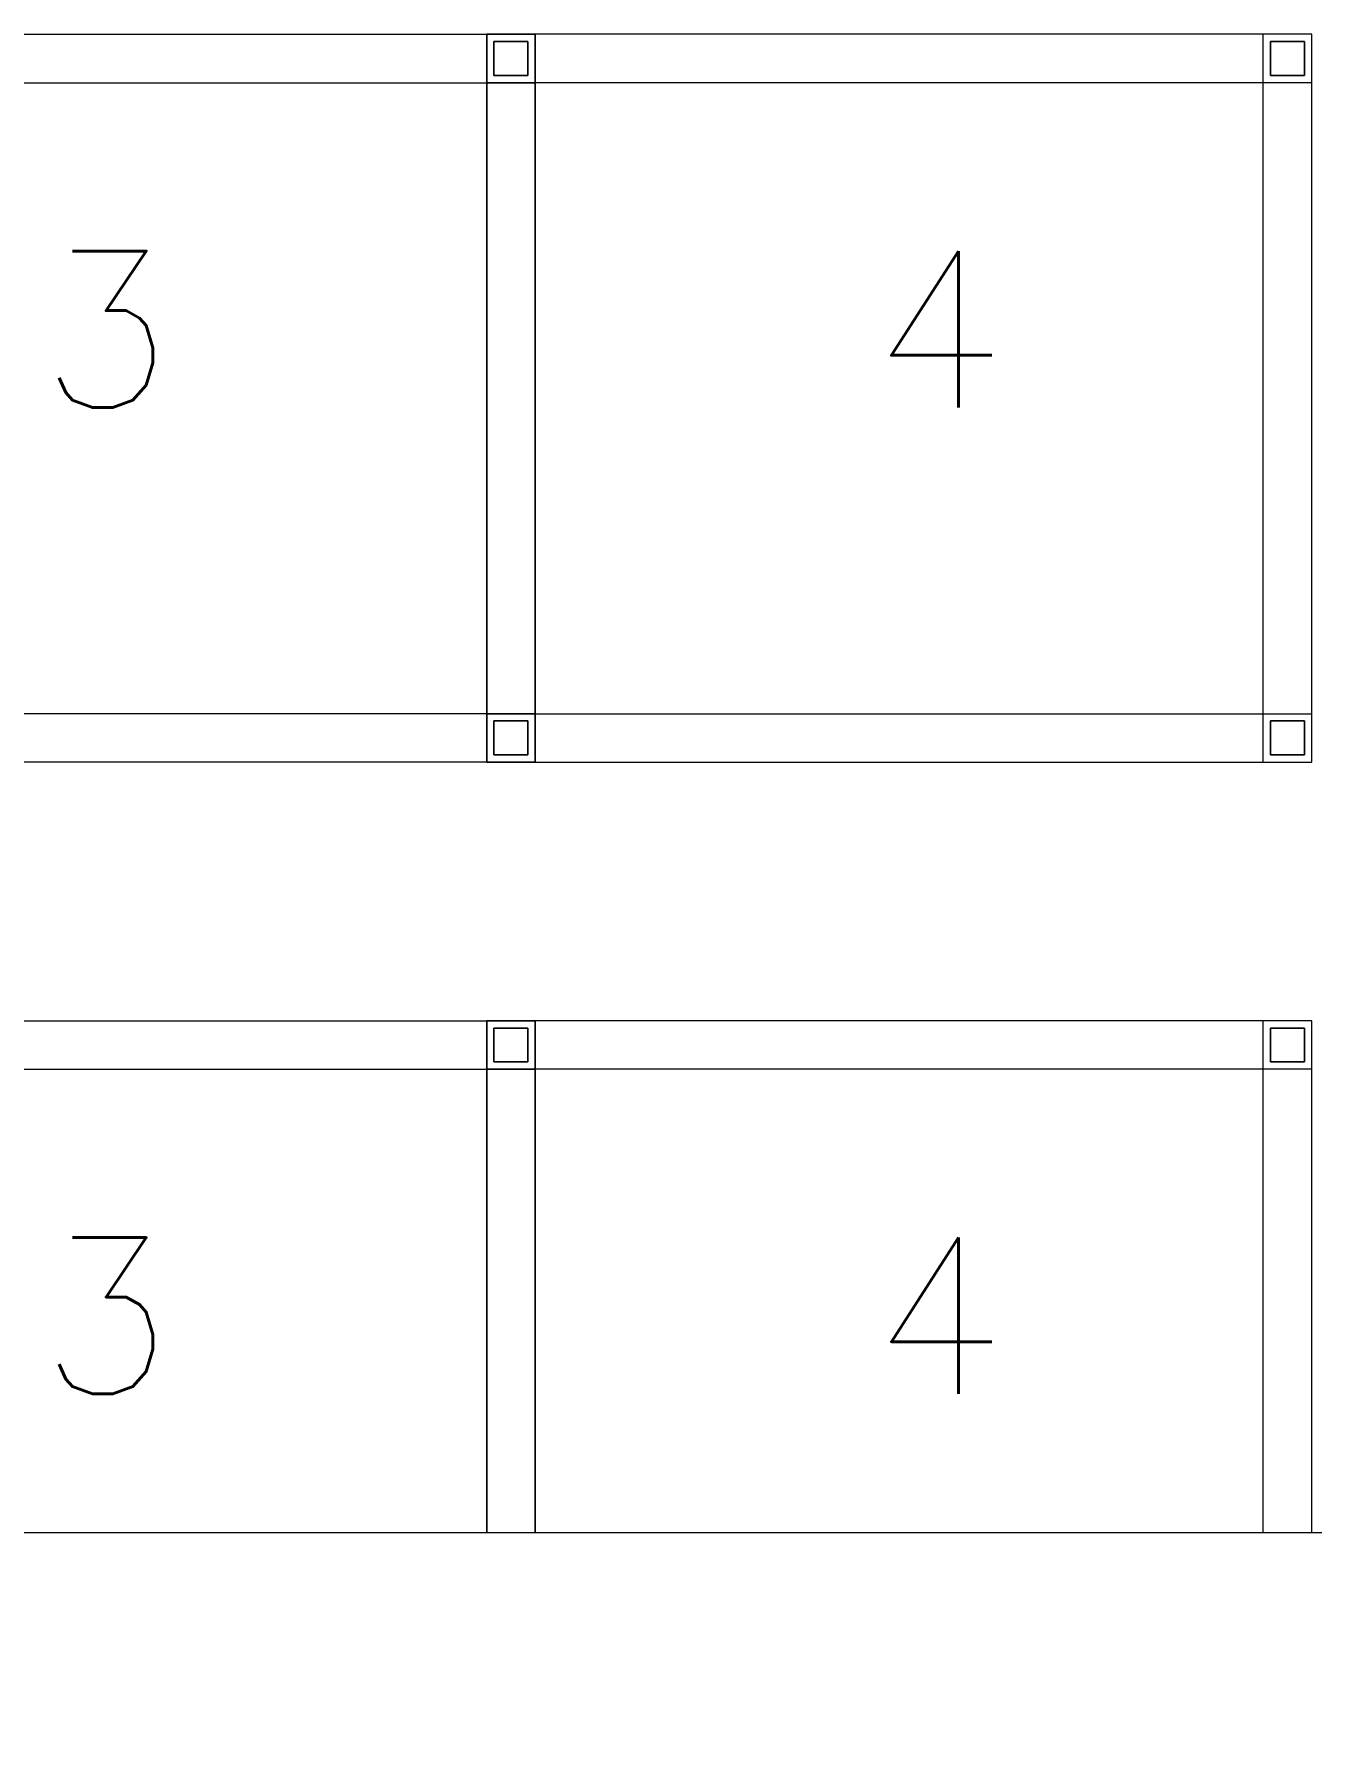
# Model space of a CAD drawing. Header units: millimetres. Extents: x -131970 to 468030, y -148196 to 152489.
# Drawn here: x 93927 to 96559, y 117894 to 121426 of the extents above; entities that cross this region are included whole.
import ezdxf
from ezdxf.xclip import XClip

# ---------------------------------------------------------------- set-up
doc = ezdxf.new("R2010")
doc.units = ezdxf.units.MM
doc.header["$LTSCALE"] = 500
doc.header["$XCLIPFRAME"] = 2
doc.layers.get('0').update_dxf_attribs({"linetype": 'CONTINUOUS'})
doc.layers.add('0 DIMENSION', color=1, linetype='CONTINUOUS', lineweight=13)
doc.styles.add('BUILDING PLAN$0$S1', font='romans1.shx')

# ---------------------------------------------------------------- blocks, each defined once
blk = doc.blocks.new('BUILDING PLAN$0$dfn')
at = {"color": 251}
for p, q in [((5749044.2, 385034.7), (5747544.2, 385034.7)), ((5747544.2, 385034.7), (5747544.2, 383334.7)), ((5749044.2, 385034.7), (5747544.2, 385034.7)), ((5749044.2, 385034.7), (5747544.2, 385034.7)), ((5749044.2, 385034.7), (5747544.2, 385034.7)), ((5749044.2, 385034.7), (5747544.2, 385034.7)), ((5749044.2, 385034.7), (5747544.2, 385034.7)), ((5749044.2, 385034.7), (5747544.2, 385034.7)), ((5749044.2, 385034.7), (5747544.2, 385034.7)), ((5749044.2, 385034.7), (5747544.2, 385034.7)), ((5749044.2, 385034.7), (5747544.2, 385034.7)), ((5749044.2, 385034.7), (5747544.2, 385034.7)), ((5747559, 385019.7), (5747559, 384949.7)), ((5747629, 385019.7), (5747559, 385019.7)), ((5747559, 384949.7), (5747559, 385019.7)), ((5747559, 385019.7), (5747629, 385019.7)), ((5747559, 385019.7), (5747559, 384949.7)), ((5747629, 385019.7), (5747559, 385019.7)), ((5747559, 384949.7), (5747559, 385019.7)), ((5747559, 385019.7), (5747629, 385019.7)), ((5747559, 385019.7), (5747559, 384949.7)), ((5747629, 385019.7), (5747559, 385019.7)), ((5747559, 385019.7), (5747559, 384949.7)), ((5747629, 385019.7), (5747559, 385019.7)), ((5747559, 384949.7), (5747559, 385019.7)), ((5747559, 385019.7), (5747629, 385019.7)), ((5747559, 385019.7), (5747559, 384949.7)), ((5747629, 385019.7), (5747559, 385019.7)), ((5747559, 384949.7), (5747559, 385019.7)), ((5747559, 385019.7), (5747629, 385019.7)), ((5747559, 385019.7), (5747559, 384949.7)), ((5747629, 385019.7), (5747559, 385019.7)), ((5747559, 385019.7), (5747559, 384949.7)), ((5747629, 385019.7), (5747559, 385019.7)), ((5747559, 384949.7), (5747559, 385019.7)), ((5747559, 385019.7), (5747629, 385019.7)), ((5747559, 384949.7), (5747559, 385019.7)), ((5747559, 385019.7), (5747629, 385019.7)), ((5747559, 384949.7), (5747559, 385019.7)), ((5747559, 385019.7), (5747629, 385019.7)), ((5747559, 385019.7), (5747559, 384949.7)), ((5747629, 385019.7), (5747559, 385019.7)), ((5747559, 385019.7), (5747559, 384949.7)), ((5747629, 385019.7), (5747559, 385019.7)), ((5747559, 384949.7), (5747559, 385019.7)), ((5747559, 385019.7), (5747629, 385019.7)), ((5747559, 384949.7), (5747559, 385019.7)), ((5747559, 385019.7), (5747629, 385019.7)), ((5747559, 384949.7), (5747559, 385019.7)), ((5747559, 385019.7), (5747629, 385019.7)), ((5747559, 385019.7), (5747559, 384949.7)), ((5747629, 385019.7), (5747559, 385019.7)), ((5747629, 384949.7), (5747629, 385019.7)), ((5747629, 385019.7), (5747629, 384949.7)), ((5747629, 384949.7), (5747629, 385019.7)), ((5747629, 385019.7), (5747629, 384949.7)), ((5747629, 384949.7), (5747629, 385019.7)), ((5747629, 384949.7), (5747629, 385019.7)), ((5747629, 385019.7), (5747629, 384949.7)), ((5747629, 384949.7), (5747629, 385019.7)), ((5747629, 385019.7), (5747629, 384949.7)), ((5747629, 384949.7), (5747629, 385019.7)), ((5747629, 384949.7), (5747629, 385019.7)), ((5747629, 385019.7), (5747629, 384949.7)), ((5747629, 385019.7), (5747629, 384949.7)), ((5747629, 385019.7), (5747629, 384949.7)), ((5747629, 384949.7), (5747629, 385019.7)), ((5747629, 384949.7), (5747629, 385019.7)), ((5747629, 385019.7), (5747629, 384949.7)), ((5747629, 385019.7), (5747629, 384949.7)), ((5747629, 385019.7), (5747629, 384949.7)), ((5747629, 384949.7), (5747629, 385019.7)), ((5747644, 385034.7), (5747644, 383334.7)), ((5748944.2, 383334.7), (5748944.2, 385034.7)), ((5748959.2, 384949.7), (5748959.2, 385019.7)), ((5748959.2, 385019.7), (5749029.2, 385019.7)), ((5749029.2, 385019.7), (5748959.2, 385019.7)), ((5748959.2, 385019.7), (5748959.2, 384949.7)), ((5748959.2, 384949.7), (5748959.2, 385019.7)), ((5748959.2, 385019.7), (5749029.2, 385019.7)), ((5748959.2, 384949.7), (5748959.2, 385019.7)), ((5748959.2, 385019.7), (5749029.2, 385019.7)), ((5749029.2, 385019.7), (5748959.2, 385019.7)), ((5748959.2, 385019.7), (5748959.2, 384949.7)), ((5749029.2, 385019.7), (5748959.2, 385019.7)), ((5748959.2, 385019.7), (5748959.2, 384949.7)), ((5748959.2, 384949.7), (5748959.2, 385019.7)), ((5748959.2, 385019.7), (5749029.2, 385019.7)), ((5748959.2, 384949.7), (5748959.2, 385019.7)), ((5748959.2, 385019.7), (5749029.2, 385019.7)), ((5749029.2, 385019.7), (5748959.2, 385019.7)), ((5748959.2, 385019.7), (5748959.2, 384949.7)), ((5749029.2, 385019.7), (5748959.2, 385019.7)), ((5748959.2, 385019.7), (5748959.2, 384949.7)), ((5749029.2, 385019.7), (5748959.2, 385019.7)), ((5748959.2, 385019.7), (5748959.2, 384949.7)), ((5748959.2, 384949.7), (5748959.2, 385019.7)), ((5748959.2, 385019.7), (5749029.2, 385019.7)), ((5748959.2, 384949.7), (5748959.2, 385019.7)), ((5748959.2, 385019.7), (5749029.2, 385019.7)), ((5749029.2, 385019.7), (5748959.2, 385019.7)), ((5748959.2, 385019.7), (5748959.2, 384949.7)), ((5749029.2, 385019.7), (5748959.2, 385019.7)), ((5748959.2, 385019.7), (5748959.2, 384949.7)), ((5748959.2, 384949.7), (5748959.2, 385019.7)), ((5748959.2, 385019.7), (5749029.2, 385019.7)), ((5749029.2, 385019.7), (5748959.2, 385019.7)), ((5748959.2, 385019.7), (5748959.2, 384949.7)), ((5748959.2, 384949.7), (5748959.2, 385019.7)), ((5748959.2, 385019.7), (5749029.2, 385019.7)), ((5748959.2, 384949.7), (5748959.2, 385019.7)), ((5748959.2, 385019.7), (5749029.2, 385019.7)), ((5749029.2, 385019.7), (5748959.2, 385019.7)), ((5748959.2, 385019.7), (5748959.2, 384949.7)), ((5749029.2, 385019.7), (5749029.2, 384949.7)), ((5749029.2, 384949.7), (5749029.2, 385019.7)), ((5749029.2, 385019.7), (5749029.2, 384949.7)), ((5749029.2, 385019.7), (5749029.2, 384949.7)), ((5749029.2, 384949.7), (5749029.2, 385019.7)), ((5749029.2, 384949.7), (5749029.2, 385019.7)), ((5749029.2, 385019.7), (5749029.2, 384949.7)), ((5749029.2, 385019.7), (5749029.2, 384949.7)), ((5749029.2, 384949.7), (5749029.2, 385019.7)), ((5749029.2, 384949.7), (5749029.2, 385019.7)), ((5749029.2, 384949.7), (5749029.2, 385019.7)), ((5749029.2, 385019.7), (5749029.2, 384949.7)), ((5749029.2, 385019.7), (5749029.2, 384949.7)), ((5749029.2, 384949.7), (5749029.2, 385019.7)), ((5749029.2, 384949.7), (5749029.2, 385019.7)), ((5749029.2, 385019.7), (5749029.2, 384949.7)), ((5749029.2, 384949.7), (5749029.2, 385019.7)), ((5749029.2, 385019.7), (5749029.2, 384949.7)), ((5749029.2, 385019.7), (5749029.2, 384949.7)), ((5749029.2, 384949.7), (5749029.2, 385019.7)), ((5749044.2, 383334.7), (5749044.2, 385034.7)), ((5751076.9, 385034.7), (5749576.9, 385034.7)), ((5749576.9, 385034.7), (5749576.9, 383334.7)), ((5751076.9, 385034.7), (5749576.9, 385034.7)), ((5751076.9, 385034.7), (5749576.9, 385034.7)), ((5751076.9, 385034.7), (5749576.9, 385034.7)), ((5751076.9, 385034.7), (5749576.9, 385034.7)), ((5751076.9, 385034.7), (5749576.9, 385034.7)), ((5751076.9, 385034.7), (5749576.9, 385034.7)), ((5751076.9, 385034.7), (5749576.9, 385034.7)), ((5751076.9, 385034.7), (5749576.9, 385034.7)), ((5751076.9, 385034.7), (5749576.9, 385034.7)), ((5751076.9, 385034.7), (5749576.9, 385034.7)), ((5749591.9, 385019.7), (5749591.9, 384949.7)), ((5749661.9, 385019.7), (5749591.9, 385019.7)), ((5749591.9, 384949.7), (5749591.9, 385019.7)), ((5749591.9, 385019.7), (5749661.9, 385019.7)), ((5749591.9, 385019.7), (5749591.9, 384949.7)), ((5749661.9, 385019.7), (5749591.9, 385019.7)), ((5749591.9, 384949.7), (5749591.9, 385019.7)), ((5749591.9, 385019.7), (5749661.9, 385019.7)), ((5749591.9, 385019.7), (5749591.9, 384949.7)), ((5749661.9, 385019.7), (5749591.9, 385019.7)), ((5749591.9, 385019.7), (5749591.9, 384949.7)), ((5749661.9, 385019.7), (5749591.9, 385019.7)), ((5749591.9, 384949.7), (5749591.9, 385019.7)), ((5749591.9, 385019.7), (5749661.9, 385019.7)), ((5749591.9, 385019.7), (5749591.9, 384949.7)), ((5749661.9, 385019.7), (5749591.9, 385019.7)), ((5749591.9, 384949.7), (5749591.9, 385019.7)), ((5749591.9, 385019.7), (5749661.9, 385019.7)), ((5749591.9, 385019.7), (5749591.9, 384949.7)), ((5749661.9, 385019.7), (5749591.9, 385019.7)), ((5749591.9, 385019.7), (5749591.9, 384949.7)), ((5749661.9, 385019.7), (5749591.9, 385019.7)), ((5749591.9, 384949.7), (5749591.9, 385019.7)), ((5749591.9, 385019.7), (5749661.9, 385019.7)), ((5749591.9, 384949.7), (5749591.9, 385019.7)), ((5749591.9, 385019.7), (5749661.9, 385019.7)), ((5749591.9, 384949.7), (5749591.9, 385019.7)), ((5749591.9, 385019.7), (5749661.9, 385019.7)), ((5749591.9, 385019.7), (5749591.9, 384949.7)), ((5749661.9, 385019.7), (5749591.9, 385019.7)), ((5749591.9, 385019.7), (5749591.9, 384949.7)), ((5749661.9, 385019.7), (5749591.9, 385019.7)), ((5749591.9, 384949.7), (5749591.9, 385019.7)), ((5749591.9, 385019.7), (5749661.9, 385019.7)), ((5749591.9, 384949.7), (5749591.9, 385019.7)), ((5749591.9, 385019.7), (5749661.9, 385019.7)), ((5749591.9, 384949.7), (5749591.9, 385019.7)), ((5749591.9, 385019.7), (5749661.9, 385019.7)), ((5749591.9, 385019.7), (5749591.9, 384949.7)), ((5749661.9, 385019.7), (5749591.9, 385019.7)), ((5749661.9, 384949.7), (5749661.9, 385019.7)), ((5749661.9, 385019.7), (5749661.9, 384949.7)), ((5749661.9, 384949.7), (5749661.9, 385019.7)), ((5749661.9, 385019.7), (5749661.9, 384949.7)), ((5749661.9, 384949.7), (5749661.9, 385019.7)), ((5749661.9, 384949.7), (5749661.9, 385019.7)), ((5749661.9, 385019.7), (5749661.9, 384949.7)), ((5749661.9, 384949.7), (5749661.9, 385019.7)), ((5749661.9, 385019.7), (5749661.9, 384949.7)), ((5749661.9, 384949.7), (5749661.9, 385019.7)), ((5749661.9, 384949.7), (5749661.9, 385019.7)), ((5749661.9, 385019.7), (5749661.9, 384949.7)), ((5749661.9, 385019.7), (5749661.9, 384949.7)), ((5749661.9, 385019.7), (5749661.9, 384949.7)), ((5749661.9, 384949.7), (5749661.9, 385019.7)), ((5749661.9, 384949.7), (5749661.9, 385019.7)), ((5749661.9, 385019.7), (5749661.9, 384949.7)), ((5749661.9, 385019.7), (5749661.9, 384949.7)), ((5749661.9, 385019.7), (5749661.9, 384949.7)), ((5749661.9, 384949.7), (5749661.9, 385019.7)), ((5749676.9, 385034.7), (5749676.9, 383334.7)), ((5749044.2, 384934.7), (5747544.2, 384934.7)), ((5749044.2, 384934.7), (5747544.2, 384934.7)), ((5749044.2, 384934.7), (5747544.2, 384934.7)), ((5749044.2, 384934.7), (5747544.2, 384934.7)), ((5749044.2, 384934.7), (5747544.2, 384934.7)), ((5749044.2, 384934.7), (5747544.2, 384934.7)), ((5749044.2, 384934.7), (5747544.2, 384934.7)), ((5749044.2, 384934.7), (5747544.2, 384934.7)), ((5749044.2, 384934.7), (5747544.2, 384934.7)), ((5749044.2, 384934.7), (5747544.2, 384934.7)), ((5747559, 384949.7), (5747629, 384949.7)), ((5747629, 384949.7), (5747559, 384949.7)), ((5747559, 384949.7), (5747629, 384949.7)), ((5747629, 384949.7), (5747559, 384949.7)), ((5747559, 384949.7), (5747629, 384949.7)), ((5747559, 384949.7), (5747629, 384949.7)), ((5747629, 384949.7), (5747559, 384949.7)), ((5747559, 384949.7), (5747629, 384949.7)), ((5747629, 384949.7), (5747559, 384949.7)), ((5747559, 384949.7), (5747629, 384949.7)), ((5747559, 384949.7), (5747629, 384949.7)), ((5747629, 384949.7), (5747559, 384949.7)), ((5747629, 384949.7), (5747559, 384949.7)), ((5747629, 384949.7), (5747559, 384949.7)), ((5747559, 384949.7), (5747629, 384949.7)), ((5747559, 384949.7), (5747629, 384949.7)), ((5747629, 384949.7), (5747559, 384949.7)), ((5747629, 384949.7), (5747559, 384949.7)), ((5747629, 384949.7), (5747559, 384949.7)), ((5747559, 384949.7), (5747629, 384949.7)), ((5749029.2, 384949.7), (5748959.2, 384949.7)), ((5748959.2, 384949.7), (5749029.2, 384949.7)), ((5749029.2, 384949.7), (5748959.2, 384949.7)), ((5749029.2, 384949.7), (5748959.2, 384949.7)), ((5748959.2, 384949.7), (5749029.2, 384949.7)), ((5748959.2, 384949.7), (5749029.2, 384949.7)), ((5749029.2, 384949.7), (5748959.2, 384949.7)), ((5749029.2, 384949.7), (5748959.2, 384949.7)), ((5748959.2, 384949.7), (5749029.2, 384949.7)), ((5748959.2, 384949.7), (5749029.2, 384949.7)), ((5748959.2, 384949.7), (5749029.2, 384949.7)), ((5749029.2, 384949.7), (5748959.2, 384949.7)), ((5749029.2, 384949.7), (5748959.2, 384949.7)), ((5748959.2, 384949.7), (5749029.2, 384949.7)), ((5748959.2, 384949.7), (5749029.2, 384949.7)), ((5749029.2, 384949.7), (5748959.2, 384949.7)), ((5748959.2, 384949.7), (5749029.2, 384949.7)), ((5749029.2, 384949.7), (5748959.2, 384949.7)), ((5749029.2, 384949.7), (5748959.2, 384949.7)), ((5748959.2, 384949.7), (5749029.2, 384949.7)), ((5751076.9, 384934.7), (5749576.9, 384934.7)), ((5751076.9, 384934.7), (5749576.9, 384934.7)), ((5751076.9, 384934.7), (5749576.9, 384934.7)), ((5751076.9, 384934.7), (5749576.9, 384934.7)), ((5751076.9, 384934.7), (5749576.9, 384934.7)), ((5751076.9, 384934.7), (5749576.9, 384934.7)), ((5751076.9, 384934.7), (5749576.9, 384934.7)), ((5751076.9, 384934.7), (5749576.9, 384934.7)), ((5751076.9, 384934.7), (5749576.9, 384934.7)), ((5751076.9, 384934.7), (5749576.9, 384934.7)), ((5749591.9, 384949.7), (5749661.9, 384949.7)), ((5749661.9, 384949.7), (5749591.9, 384949.7)), ((5749591.9, 384949.7), (5749661.9, 384949.7)), ((5749661.9, 384949.7), (5749591.9, 384949.7)), ((5749591.9, 384949.7), (5749661.9, 384949.7)), ((5749591.9, 384949.7), (5749661.9, 384949.7)), ((5749661.9, 384949.7), (5749591.9, 384949.7)), ((5749591.9, 384949.7), (5749661.9, 384949.7)), ((5749661.9, 384949.7), (5749591.9, 384949.7)), ((5749591.9, 384949.7), (5749661.9, 384949.7)), ((5749591.9, 384949.7), (5749661.9, 384949.7)), ((5749661.9, 384949.7), (5749591.9, 384949.7)), ((5749661.9, 384949.7), (5749591.9, 384949.7)), ((5749661.9, 384949.7), (5749591.9, 384949.7)), ((5749591.9, 384949.7), (5749661.9, 384949.7)), ((5749591.9, 384949.7), (5749661.9, 384949.7)), ((5749661.9, 384949.7), (5749591.9, 384949.7)), ((5749661.9, 384949.7), (5749591.9, 384949.7)), ((5749661.9, 384949.7), (5749591.9, 384949.7)), ((5749591.9, 384949.7), (5749661.9, 384949.7)), ((5747544.2, 381734.7), (5747544.2, 383434.7)), ((5747544.2, 383434.7), (5749044.2, 383434.7)), ((5749044.2, 383434.7), (5747544.2, 383434.7)), ((5749044.2, 383434.7), (5747544.2, 383434.7)), ((5749044.2, 383434.7), (5747544.2, 383434.7)), ((5749044.2, 383434.7), (5747544.2, 383434.7)), ((5749044.2, 383434.7), (5747544.2, 383434.7)), ((5749044.2, 383434.7), (5747544.2, 383434.7)), ((5749044.2, 383434.7), (5747544.2, 383434.7)), ((5749044.2, 383434.7), (5747544.2, 383434.7)), ((5749044.2, 383434.7), (5747544.2, 383434.7)), ((5749044.2, 383434.7), (5747544.2, 383434.7)), ((5747559, 383419.7), (5747559, 383349.7)), ((5747629, 383419.7), (5747559, 383419.7)), ((5747559, 383419.7), (5747559, 383349.7)), ((5747629, 383419.7), (5747559, 383419.7)), ((5747559, 383349.7), (5747559, 383419.7)), ((5747559, 383419.7), (5747629, 383419.7)), ((5747559, 383349.7), (5747559, 383419.7)), ((5747559, 383419.7), (5747629, 383419.7)), ((5747559, 383419.7), (5747559, 383349.7)), ((5747629, 383419.7), (5747559, 383419.7)), ((5747559, 383349.7), (5747559, 383419.7)), ((5747559, 383419.7), (5747629, 383419.7)), ((5747559, 383419.7), (5747559, 383349.7)), ((5747629, 383419.7), (5747559, 383419.7)), ((5747559, 383349.7), (5747559, 383419.7)), ((5747559, 383419.7), (5747629, 383419.7)), ((5747559, 383349.7), (5747559, 383419.7)), ((5747559, 383419.7), (5747629, 383419.7)), ((5747559, 383419.7), (5747559, 383349.7)), ((5747629, 383419.7), (5747559, 383419.7)), ((5747559, 383419.7), (5747559, 383349.7)), ((5747629, 383419.7), (5747559, 383419.7)), ((5747559, 383349.7), (5747559, 383419.7)), ((5747559, 383419.7), (5747629, 383419.7)), ((5747559, 383419.7), (5747559, 383349.7)), ((5747629, 383419.7), (5747559, 383419.7)), ((5747559, 383419.7), (5747559, 383349.7)), ((5747629, 383419.7), (5747559, 383419.7)), ((5747559, 383349.7), (5747559, 383419.7)), ((5747559, 383419.7), (5747629, 383419.7)), ((5747559, 383349.7), (5747559, 383419.7)), ((5747559, 383419.7), (5747629, 383419.7)), ((5747559, 383349.7), (5747559, 383419.7)), ((5747559, 383419.7), (5747629, 383419.7)), ((5747559, 383419.7), (5747559, 383349.7)), ((5747629, 383419.7), (5747559, 383419.7)), ((5747559, 383419.7), (5747559, 383349.7)), ((5747629, 383419.7), (5747559, 383419.7)), ((5747559, 383349.7), (5747559, 383419.7)), ((5747559, 383419.7), (5747629, 383419.7)), ((5747629, 383349.7), (5747629, 383419.7)), ((5747629, 383349.7), (5747629, 383419.7)), ((5747629, 383419.7), (5747629, 383349.7)), ((5747629, 383419.7), (5747629, 383349.7)), ((5747629, 383349.7), (5747629, 383419.7)), ((5747629, 383419.7), (5747629, 383349.7)), ((5747629, 383349.7), (5747629, 383419.7)), ((5747629, 383419.7), (5747629, 383349.7)), ((5747629, 383419.7), (5747629, 383349.7)), ((5747629, 383349.7), (5747629, 383419.7)), ((5747629, 383349.7), (5747629, 383419.7)), ((5747629, 383419.7), (5747629, 383349.7)), ((5747629, 383349.7), (5747629, 383419.7)), ((5747629, 383349.7), (5747629, 383419.7)), ((5747629, 383419.7), (5747629, 383349.7)), ((5747629, 383419.7), (5747629, 383349.7)), ((5747629, 383419.7), (5747629, 383349.7)), ((5747629, 383349.7), (5747629, 383419.7)), ((5747629, 383349.7), (5747629, 383419.7)), ((5747629, 383419.7), (5747629, 383349.7)), ((5747644, 381734.7), (5747644, 383434.7)), ((5748944.2, 383434.7), (5748944.2, 381734.7)), ((5749029.2, 383419.7), (5748959.2, 383419.7)), ((5748959.2, 383419.7), (5748959.2, 383349.7)), ((5748959.2, 383349.7), (5748959.2, 383419.7)), ((5748959.2, 383419.7), (5749029.2, 383419.7)), ((5748959.2, 383349.7), (5748959.2, 383419.7)), ((5748959.2, 383419.7), (5749029.2, 383419.7)), ((5749029.2, 383419.7), (5748959.2, 383419.7)), ((5748959.2, 383419.7), (5748959.2, 383349.7)), ((5749029.2, 383419.7), (5748959.2, 383419.7)), ((5748959.2, 383419.7), (5748959.2, 383349.7)), ((5748959.2, 383349.7), (5748959.2, 383419.7)), ((5748959.2, 383419.7), (5749029.2, 383419.7)), ((5749029.2, 383419.7), (5748959.2, 383419.7)), ((5748959.2, 383419.7), (5748959.2, 383349.7)), ((5748959.2, 383349.7), (5748959.2, 383419.7)), ((5748959.2, 383419.7), (5749029.2, 383419.7)), ((5748959.2, 383349.7), (5748959.2, 383419.7)), ((5748959.2, 383419.7), (5749029.2, 383419.7)), ((5749029.2, 383419.7), (5748959.2, 383419.7)), ((5748959.2, 383419.7), (5748959.2, 383349.7)), ((5748959.2, 383349.7), (5748959.2, 383419.7)), ((5748959.2, 383419.7), (5749029.2, 383419.7)), ((5749029.2, 383419.7), (5748959.2, 383419.7)), ((5748959.2, 383419.7), (5748959.2, 383349.7)), ((5749029.2, 383419.7), (5748959.2, 383419.7)), ((5748959.2, 383419.7), (5748959.2, 383349.7)), ((5748959.2, 383349.7), (5748959.2, 383419.7)), ((5748959.2, 383419.7), (5749029.2, 383419.7)), ((5748959.2, 383349.7), (5748959.2, 383419.7)), ((5748959.2, 383419.7), (5749029.2, 383419.7)), ((5749029.2, 383419.7), (5748959.2, 383419.7)), ((5748959.2, 383419.7), (5748959.2, 383349.7)), ((5748959.2, 383349.7), (5748959.2, 383419.7)), ((5748959.2, 383419.7), (5749029.2, 383419.7)), ((5749029.2, 383419.7), (5748959.2, 383419.7)), ((5748959.2, 383419.7), (5748959.2, 383349.7)), ((5749029.2, 383419.7), (5748959.2, 383419.7)), ((5748959.2, 383419.7), (5748959.2, 383349.7)), ((5748959.2, 383349.7), (5748959.2, 383419.7)), ((5748959.2, 383419.7), (5749029.2, 383419.7)), ((5749029.2, 383349.7), (5749029.2, 383419.7)), ((5749029.2, 383419.7), (5749029.2, 383349.7)), ((5749029.2, 383419.7), (5749029.2, 383349.7)), ((5749029.2, 383349.7), (5749029.2, 383419.7)), ((5749029.2, 383349.7), (5749029.2, 383419.7)), ((5749029.2, 383419.7), (5749029.2, 383349.7)), ((5749029.2, 383349.7), (5749029.2, 383419.7)), ((5749029.2, 383419.7), (5749029.2, 383349.7)), ((5749029.2, 383419.7), (5749029.2, 383349.7)), ((5749029.2, 383349.7), (5749029.2, 383419.7)), ((5749029.2, 383419.7), (5749029.2, 383349.7)), ((5749029.2, 383349.7), (5749029.2, 383419.7)), ((5749029.2, 383349.7), (5749029.2, 383419.7)), ((5749029.2, 383419.7), (5749029.2, 383349.7)), ((5749029.2, 383419.7), (5749029.2, 383349.7)), ((5749029.2, 383349.7), (5749029.2, 383419.7)), ((5749029.2, 383419.7), (5749029.2, 383349.7)), ((5749029.2, 383349.7), (5749029.2, 383419.7)), ((5749029.2, 383349.7), (5749029.2, 383419.7)), ((5749029.2, 383419.7), (5749029.2, 383349.7)), ((5749044.2, 383434.7), (5749044.2, 381734.7)), ((5749576.9, 381734.7), (5749576.9, 383434.7)), ((5749576.9, 383434.7), (5751076.9, 383434.7)), ((5751076.9, 383434.7), (5749576.9, 383434.7)), ((5751076.9, 383434.7), (5749576.9, 383434.7)), ((5751076.9, 383434.7), (5749576.9, 383434.7)), ((5751076.9, 383434.7), (5749576.9, 383434.7)), ((5751076.9, 383434.7), (5749576.9, 383434.7)), ((5751076.9, 383434.7), (5749576.9, 383434.7)), ((5751076.9, 383434.7), (5749576.9, 383434.7)), ((5751076.9, 383434.7), (5749576.9, 383434.7)), ((5751076.9, 383434.7), (5749576.9, 383434.7)), ((5751076.9, 383434.7), (5749576.9, 383434.7)), ((5749591.9, 383419.7), (5749591.9, 383349.7)), ((5749661.9, 383419.7), (5749591.9, 383419.7)), ((5749591.9, 383419.7), (5749591.9, 383349.7)), ((5749661.9, 383419.7), (5749591.9, 383419.7)), ((5749591.9, 383349.7), (5749591.9, 383419.7)), ((5749591.9, 383419.7), (5749661.9, 383419.7)), ((5749591.9, 383349.7), (5749591.9, 383419.7)), ((5749591.9, 383419.7), (5749661.9, 383419.7)), ((5749591.9, 383419.7), (5749591.9, 383349.7)), ((5749661.9, 383419.7), (5749591.9, 383419.7)), ((5749591.9, 383349.7), (5749591.9, 383419.7)), ((5749591.9, 383419.7), (5749661.9, 383419.7)), ((5749591.9, 383419.7), (5749591.9, 383349.7)), ((5749661.9, 383419.7), (5749591.9, 383419.7)), ((5749591.9, 383349.7), (5749591.9, 383419.7)), ((5749591.9, 383419.7), (5749661.9, 383419.7)), ((5749591.9, 383349.7), (5749591.9, 383419.7)), ((5749591.9, 383419.7), (5749661.9, 383419.7)), ((5749591.9, 383419.7), (5749591.9, 383349.7)), ((5749661.9, 383419.7), (5749591.9, 383419.7)), ((5749591.9, 383419.7), (5749591.9, 383349.7)), ((5749661.9, 383419.7), (5749591.9, 383419.7)), ((5749591.9, 383349.7), (5749591.9, 383419.7)), ((5749591.9, 383419.7), (5749661.9, 383419.7)), ((5749591.9, 383419.7), (5749591.9, 383349.7)), ((5749661.9, 383419.7), (5749591.9, 383419.7)), ((5749591.9, 383419.7), (5749591.9, 383349.7)), ((5749661.9, 383419.7), (5749591.9, 383419.7)), ((5749591.9, 383349.7), (5749591.9, 383419.7)), ((5749591.9, 383419.7), (5749661.9, 383419.7)), ((5749591.9, 383349.7), (5749591.9, 383419.7)), ((5749591.9, 383419.7), (5749661.9, 383419.7)), ((5749591.9, 383349.7), (5749591.9, 383419.7)), ((5749591.9, 383419.7), (5749661.9, 383419.7)), ((5749591.9, 383419.7), (5749591.9, 383349.7)), ((5749661.9, 383419.7), (5749591.9, 383419.7)), ((5749591.9, 383419.7), (5749591.9, 383349.7)), ((5749661.9, 383419.7), (5749591.9, 383419.7)), ((5749591.9, 383349.7), (5749591.9, 383419.7)), ((5749591.9, 383419.7), (5749661.9, 383419.7)), ((5749661.9, 383349.7), (5749661.9, 383419.7)), ((5749661.9, 383349.7), (5749661.9, 383419.7)), ((5749661.9, 383419.7), (5749661.9, 383349.7)), ((5749661.9, 383419.7), (5749661.9, 383349.7)), ((5749661.9, 383349.7), (5749661.9, 383419.7)), ((5749661.9, 383419.7), (5749661.9, 383349.7)), ((5749661.9, 383349.7), (5749661.9, 383419.7)), ((5749661.9, 383419.7), (5749661.9, 383349.7)), ((5749661.9, 383419.7), (5749661.9, 383349.7)), ((5749661.9, 383349.7), (5749661.9, 383419.7)), ((5749661.9, 383349.7), (5749661.9, 383419.7)), ((5749661.9, 383419.7), (5749661.9, 383349.7)), ((5749661.9, 383349.7), (5749661.9, 383419.7)), ((5749661.9, 383349.7), (5749661.9, 383419.7)), ((5749661.9, 383419.7), (5749661.9, 383349.7)), ((5749661.9, 383419.7), (5749661.9, 383349.7)), ((5749661.9, 383419.7), (5749661.9, 383349.7)), ((5749661.9, 383349.7), (5749661.9, 383419.7)), ((5749661.9, 383349.7), (5749661.9, 383419.7)), ((5749661.9, 383419.7), (5749661.9, 383349.7)), ((5749676.9, 381734.7), (5749676.9, 383434.7)), ((5747559, 383349.7), (5747629, 383349.7)), ((5747559, 383349.7), (5747629, 383349.7)), ((5747629, 383349.7), (5747559, 383349.7)), ((5747629, 383349.7), (5747559, 383349.7)), ((5747559, 383349.7), (5747629, 383349.7)), ((5747629, 383349.7), (5747559, 383349.7)), ((5747559, 383349.7), (5747629, 383349.7)), ((5747629, 383349.7), (5747559, 383349.7)), ((5747629, 383349.7), (5747559, 383349.7)), ((5747559, 383349.7), (5747629, 383349.7)), ((5747559, 383349.7), (5747629, 383349.7)), ((5747629, 383349.7), (5747559, 383349.7)), ((5747559, 383349.7), (5747629, 383349.7)), ((5747559, 383349.7), (5747629, 383349.7)), ((5747629, 383349.7), (5747559, 383349.7)), ((5747629, 383349.7), (5747559, 383349.7)), ((5747629, 383349.7), (5747559, 383349.7)), ((5747559, 383349.7), (5747629, 383349.7)), ((5747559, 383349.7), (5747629, 383349.7)), ((5747629, 383349.7), (5747559, 383349.7)), ((5748959.2, 383349.7), (5749029.2, 383349.7)), ((5749029.2, 383349.7), (5748959.2, 383349.7)), ((5749029.2, 383349.7), (5748959.2, 383349.7)), ((5748959.2, 383349.7), (5749029.2, 383349.7)), ((5748959.2, 383349.7), (5749029.2, 383349.7)), ((5749029.2, 383349.7), (5748959.2, 383349.7)), ((5748959.2, 383349.7), (5749029.2, 383349.7)), ((5749029.2, 383349.7), (5748959.2, 383349.7)), ((5749029.2, 383349.7), (5748959.2, 383349.7)), ((5748959.2, 383349.7), (5749029.2, 383349.7)), ((5749029.2, 383349.7), (5748959.2, 383349.7)), ((5748959.2, 383349.7), (5749029.2, 383349.7)), ((5748959.2, 383349.7), (5749029.2, 383349.7)), ((5749029.2, 383349.7), (5748959.2, 383349.7)), ((5749029.2, 383349.7), (5748959.2, 383349.7)), ((5748959.2, 383349.7), (5749029.2, 383349.7)), ((5749029.2, 383349.7), (5748959.2, 383349.7)), ((5748959.2, 383349.7), (5749029.2, 383349.7)), ((5748959.2, 383349.7), (5749029.2, 383349.7)), ((5749029.2, 383349.7), (5748959.2, 383349.7)), ((5749591.9, 383349.7), (5749661.9, 383349.7)), ((5749591.9, 383349.7), (5749661.9, 383349.7)), ((5749661.9, 383349.7), (5749591.9, 383349.7)), ((5749661.9, 383349.7), (5749591.9, 383349.7)), ((5749591.9, 383349.7), (5749661.9, 383349.7)), ((5749661.9, 383349.7), (5749591.9, 383349.7)), ((5749591.9, 383349.7), (5749661.9, 383349.7)), ((5749661.9, 383349.7), (5749591.9, 383349.7)), ((5749661.9, 383349.7), (5749591.9, 383349.7)), ((5749591.9, 383349.7), (5749661.9, 383349.7)), ((5749591.9, 383349.7), (5749661.9, 383349.7)), ((5749661.9, 383349.7), (5749591.9, 383349.7)), ((5749591.9, 383349.7), (5749661.9, 383349.7)), ((5749591.9, 383349.7), (5749661.9, 383349.7)), ((5749661.9, 383349.7), (5749591.9, 383349.7)), ((5749661.9, 383349.7), (5749591.9, 383349.7)), ((5749661.9, 383349.7), (5749591.9, 383349.7)), ((5749591.9, 383349.7), (5749661.9, 383349.7)), ((5749591.9, 383349.7), (5749661.9, 383349.7)), ((5749661.9, 383349.7), (5749591.9, 383349.7)), ((5749044.2, 383334.7), (5747544.2, 383334.7)), ((5747544.2, 383334.7), (5749044.2, 383334.7)), ((5749044.2, 383334.7), (5747544.2, 383334.7)), ((5749044.2, 383334.7), (5747544.2, 383334.7)), ((5749044.2, 383334.7), (5747544.2, 383334.7)), ((5749044.2, 383334.7), (5747544.2, 383334.7)), ((5749044.2, 383334.7), (5747544.2, 383334.7)), ((5749044.2, 383334.7), (5747544.2, 383334.7)), ((5749044.2, 383334.7), (5747544.2, 383334.7)), ((5749044.2, 383334.7), (5747544.2, 383334.7)), ((5749044.2, 383334.7), (5747544.2, 383334.7)), ((5751076.9, 383334.7), (5749576.9, 383334.7)), ((5749576.9, 383334.7), (5751076.9, 383334.7)), ((5751076.9, 383334.7), (5749576.9, 383334.7)), ((5751076.9, 383334.7), (5749576.9, 383334.7)), ((5751076.9, 383334.7), (5749576.9, 383334.7)), ((5751076.9, 383334.7), (5749576.9, 383334.7)), ((5751076.9, 383334.7), (5749576.9, 383334.7)), ((5751076.9, 383334.7), (5749576.9, 383334.7)), ((5751076.9, 383334.7), (5749576.9, 383334.7)), ((5751076.9, 383334.7), (5749576.9, 383334.7)), ((5751076.9, 383334.7), (5749576.9, 383334.7))]:
    blk.add_line(p, q, dxfattribs=at)
at = {"color": 251, "style": 'BUILDING PLAN$0$S1'}
for s, p in [('4', (5748313.2, 384127.1)), ('4', (5750346, 384127.1)), ('3', (5748313.2, 382412.1)), ('3', (5750346, 382412.1))]:
    blk.add_text(s, height=322.4, rotation=90, dxfattribs=at).set_placement(p)
blk = doc.blocks.new('BUILDING PLAN')
at = {"color": 9, "lineweight": -2, "rotation": 270}
blk.add_blockref('BUILDING PLAN$0$dfn', (-378475.3, 5723470.6), dxfattribs=at)

msp = doc.modelspace()

# ---------------------------------------------------------------- block references
at = {"layer": '0 DIMENSION', "linetype": 'ByBlock'}
ref = msp.add_blockref('BUILDING PLAN', (90000, 145500), dxfattribs=at)
XClip(ref).set_block_clipping_path([(-40296.2847446482, -27160.9180562167), (34674.8181025925, 6489.0819437833)])

doc.saveas('drawing.dxf')
